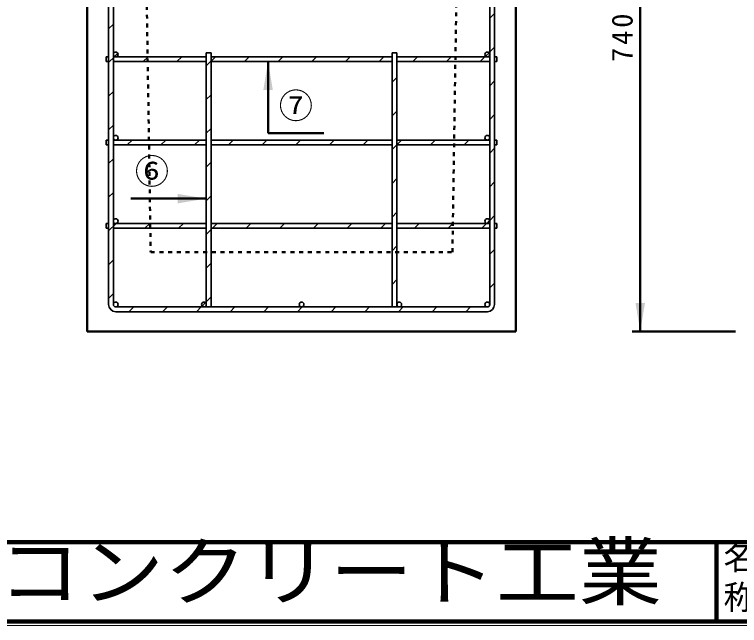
# Model space of a CAD drawing. Units: millimetres, scale not verified. Extents: x 100 to 4105, y 100 to 2870.
# Drawn here: x 1036 to 1949, y 100 to 870 of the extents above; entities that cross this region are included whole.
import ezdxf
from ezdxf.enums import TextEntityAlignment as Align

# ---------------------------------------------------------------- set-up
doc = ezdxf.new("R2010")
doc.units = ezdxf.units.MM
doc.header["$LTSCALE"] = 5
doc.linetypes.add('USER1', pattern=[2.2, 1, -1.2])
doc.layers.add('V-nasSTD', color=7, linetype='Continuous', lineweight=35)
doc.styles.add('ＭＳ ゴシック', font='')
doc.styles.get('ＭＳ ゴシック').set_extended_font_data('MS Gothic')

msp = doc.modelspace()

# ---------------------------------------------------------------- hatches: boundary and pattern name
at = {"layer": 'V-nasSTD'}
for points in [[(1361.402, 774.244), (1355.402, 810.244), (1349.402, 774.244)], [(1241.529, 631.591), (1277.529, 637.591), (1241.529, 643.591)], [(1818.106, 506.244), (1824.106, 470.244), (1830.106, 506.244)]]:
    msp.add_hatch(color=256, dxfattribs=at).paths.add_polyline_path(points)

# ---------------------------------------------------------------- linework, layer by layer
at = {"layer": 'V-nasSTD', "linetype": 'USER1', "lineweight": 50}
for p, q in [((1197.529, 1210.244), (1207.529, 570.244)), ((1587.529, 570.244), (1597.529, 1210.244)), ((1207.529, 570.244), (1587.529, 570.244))]:
    msp.add_line(p, q, dxfattribs=at)
at = {"layer": 'V-nasSTD', "lineweight": 50}
for p, q in [((1824.106, 470.244), (1824.106, 1210.244)), ((1127.529, 470.244), (1127.529, 1198.244)), ((1667.529, 470.244), (1667.529, 1198.244)), ((1355.402, 720.244), (1355.402, 810.244)), ((1355.402, 720.244), (1425.402, 720.244)), ((1182.529, 637.591), (1277.529, 637.591)), ((1127.529, 470.244), (1667.529, 470.244)), ((1944.106, 470.244), (1814.106, 470.244))]:
    msp.add_line(p, q, dxfattribs=at)
at = {"layer": 'V-nasSTD'}
for p, q in [((1154.529, 504.244), (1154.529, 1188.244)), ((1154.529, 816.244), (1154.529, 1188.244)), ((1160.529, 504.244), (1160.529, 1188.244)), ((1634.529, 504.244), (1634.529, 1188.244)), ((1640.529, 504.244), (1640.529, 1188.244)), ((1640.529, 1188.244), (1640.529, 816.244)), ((1160.529, 929.244), (1160.529, 819.244)), ((1634.529, 819.244), (1634.529, 929.244)), ((1634.529, 864.725), (1640.529, 870.725)), ((1154.529, 851.416), (1160.529, 857.416)), ((1634.529, 822.299), (1640.529, 828.299)), ((1151.529, 816.244), (1151.529, 810.244)), ((1151.529, 816.244), (1154.529, 816.244)), ((1151.529, 810.244), (1151.529, 816.244)), ((1151.529, 816.244), (1154.529, 816.244)), ((1154.529, 808.989), (1161.784, 816.244)), ((1160.529, 816.244), (1160.529, 819.244)), ((1160.529, 819.244), (1160.529, 816.244)), ((1277.529, 816.244), (1160.529, 816.244)), ((1163.529, 816.244), (1160.529, 816.244)), ((1160.529, 816.244), (1163.529, 816.244)), ((1162.13, 816.59), (1166.183, 820.643)), ((1163.529, 816.244), (1203.685, 816.244)), ((1198.211, 810.244), (1204.211, 816.244)), ((1203.685, 816.244), (1277.529, 816.244)), ((1240.637, 810.244), (1246.637, 816.244)), ((1277.529, 501.244), (1277.529, 821.244)), ((1277.529, 821.244), (1283.529, 821.244)), ((1283.529, 821.244), (1277.529, 821.244)), ((1277.529, 821.244), (1277.529, 816.244)), ((1277.529, 816.244), (1277.529, 821.244)), ((1277.529, 821.244), (1283.529, 821.244)), ((1277.529, 804.71), (1289.064, 816.244)), ((1283.529, 501.244), (1283.529, 821.244)), ((1283.529, 816.244), (1283.529, 821.244)), ((1283.529, 821.244), (1283.529, 816.244)), ((1283.529, 816.244), (1511.529, 816.244)), ((1283.529, 816.244), (1511.529, 816.244)), ((1325.49, 810.244), (1331.49, 816.244)), ((1367.916, 810.244), (1373.916, 816.244)), ((1410.343, 810.244), (1416.343, 816.244)), ((1452.769, 810.244), (1458.769, 816.244)), ((1495.196, 810.244), (1501.196, 816.244)), ((1511.529, 501.244), (1511.529, 821.244)), ((1511.529, 821.244), (1517.529, 821.244)), ((1511.529, 816.244), (1511.529, 821.244)), ((1511.529, 821.244), (1517.529, 821.244)), ((1517.529, 501.244), (1517.529, 821.244)), ((1517.529, 821.244), (1517.529, 816.244)), ((1517.529, 816.244), (1634.529, 816.244)), ((1517.529, 816.244), (1591.373, 816.244)), ((1537.622, 810.244), (1543.622, 816.244)), ((1580.048, 810.244), (1586.048, 816.244)), ((1591.373, 816.244), (1631.529, 816.244)), ((1622.475, 810.244), (1628.475, 816.244)), ((1629.381, 817.15), (1633.623, 821.393)), ((1631.529, 816.244), (1634.529, 816.244)), ((1634.529, 816.244), (1634.529, 819.244)), ((1640.529, 816.244), (1643.529, 816.244)), ((1640.529, 816.244), (1643.529, 816.244)), ((1643.529, 816.244), (1643.529, 810.244)), ((1643.529, 816.244), (1643.529, 810.244)), ((1151.529, 810.244), (1154.529, 810.244)), ((1154.529, 810.244), (1151.529, 810.244)), ((1154.529, 711.244), (1154.529, 810.244)), ((1160.529, 810.244), (1277.529, 810.244)), ((1203.779, 810.244), (1160.529, 810.244)), ((1160.529, 810.244), (1160.529, 714.244)), ((1277.529, 810.244), (1203.779, 810.244)), ((1277.529, 711.244), (1277.529, 810.244)), ((1283.529, 810.244), (1511.529, 810.244)), ((1283.529, 810.244), (1511.529, 810.244)), ((1283.529, 711.244), (1283.529, 810.244)), ((1511.529, 810.244), (1511.529, 711.244)), ((1517.529, 810.244), (1634.529, 810.244)), ((1517.529, 711.244), (1517.529, 810.244)), ((1517.529, 810.244), (1591.279, 810.244)), ((1591.279, 810.244), (1634.529, 810.244)), ((1634.529, 810.244), (1634.529, 714.244)), ((1640.529, 810.244), (1643.529, 810.244)), ((1643.529, 810.244), (1640.529, 810.244)), ((1640.529, 810.244), (1640.529, 711.244)), ((1511.529, 784.151), (1517.529, 790.151)), ((1634.529, 779.872), (1640.529, 785.872)), ((1154.529, 766.563), (1160.529, 772.563)), ((1277.529, 762.284), (1283.529, 768.284)), ((1511.529, 741.725), (1517.529, 747.725)), ((1634.529, 737.446), (1640.529, 743.446)), ((1154.529, 724.136), (1160.529, 730.136)), ((1277.529, 719.857), (1283.529, 725.857)), ((1160.529, 714.244), (1160.529, 711.244)), ((1634.529, 714.244), (1634.529, 711.244)), ((1151.529, 711.244), (1151.529, 705.244)), ((1151.529, 711.244), (1154.529, 711.244)), ((1151.529, 705.244), (1151.529, 711.244)), ((1151.529, 711.244), (1154.529, 711.244)), ((1151.529, 705.244), (1154.529, 705.244)), ((1154.529, 705.244), (1151.529, 705.244)), ((1154.529, 606.244), (1154.529, 705.244)), ((1277.529, 711.244), (1160.529, 711.244)), ((1163.529, 711.244), (1160.529, 711.244)), ((1160.529, 711.244), (1163.529, 711.244)), ((1160.529, 705.244), (1277.529, 705.244)), ((1205.42, 705.244), (1160.529, 705.244)), ((1160.529, 705.244), (1160.529, 609.244)), ((1163.529, 711.244), (1205.326, 711.244)), ((1178.064, 705.244), (1184.064, 711.244)), ((1205.326, 711.244), (1277.529, 711.244)), ((1277.529, 705.244), (1205.42, 705.244)), ((1220.49, 705.244), (1226.49, 711.244)), ((1262.916, 705.244), (1268.916, 711.244)), ((1277.529, 606.244), (1277.529, 705.244)), ((1283.529, 711.244), (1511.529, 711.244)), ((1511.529, 711.244), (1283.529, 711.244)), ((1283.529, 705.244), (1511.529, 705.244)), ((1511.529, 705.244), (1283.529, 705.244)), ((1283.529, 705.244), (1283.529, 606.244)), ((1305.343, 705.244), (1311.343, 711.244)), ((1347.769, 705.244), (1353.769, 711.244)), ((1390.196, 705.244), (1396.196, 711.244)), ((1432.622, 705.244), (1438.622, 711.244)), ((1475.048, 705.244), (1481.048, 711.244)), ((1511.529, 699.299), (1523.475, 711.244)), ((1511.529, 606.244), (1511.529, 705.244)), ((1517.529, 711.244), (1634.529, 711.244)), ((1589.732, 711.244), (1517.529, 711.244)), ((1517.529, 705.244), (1634.529, 705.244)), ((1517.529, 606.244), (1517.529, 705.244)), ((1517.529, 705.244), (1589.639, 705.244)), ((1559.901, 705.244), (1565.901, 711.244)), ((1589.639, 705.244), (1634.529, 705.244)), ((1631.529, 711.244), (1589.732, 711.244)), ((1602.328, 705.244), (1608.328, 711.244)), ((1631.529, 711.244), (1634.529, 711.244)), ((1634.529, 711.244), (1631.529, 711.244)), ((1634.529, 705.244), (1634.529, 609.244)), ((1640.529, 711.244), (1643.529, 711.244)), ((1640.529, 711.244), (1643.529, 711.244)), ((1640.529, 705.244), (1643.529, 705.244)), ((1643.529, 705.244), (1640.529, 705.244)), ((1640.529, 705.244), (1640.529, 606.244)), ((1643.529, 711.244), (1643.529, 705.244)), ((1643.529, 711.244), (1643.529, 705.244)), ((1634.529, 695.019), (1640.529, 701.019)), ((1154.529, 681.71), (1160.529, 687.71)), ((1277.529, 677.431), (1283.529, 683.431)), ((1511.529, 656.872), (1517.529, 662.872)), ((1634.529, 652.593), (1640.529, 658.593)), ((1154.529, 639.284), (1160.529, 645.284)), ((1277.529, 635.004), (1283.529, 641.004)), ((1511.529, 614.446), (1517.529, 620.446)), ((1634.529, 610.167), (1640.529, 616.167)), ((1151.529, 606.244), (1151.529, 600.244)), ((1151.529, 606.244), (1154.529, 606.244)), ((1151.529, 600.244), (1151.529, 606.244)), ((1151.529, 606.244), (1154.529, 606.244)), ((1154.529, 596.857), (1163.916, 606.244)), ((1160.529, 609.244), (1160.529, 606.244)), ((1277.529, 606.244), (1160.529, 606.244)), ((1160.529, 606.244), (1163.529, 606.244)), ((1160.529, 606.244), (1163.529, 606.244)), ((1163.529, 606.244), (1206.967, 606.244)), ((1163.945, 606.273), (1166.5, 608.828)), ((1200.343, 600.244), (1206.343, 606.244)), ((1206.967, 606.244), (1277.529, 606.244)), ((1242.769, 600.244), (1248.769, 606.244)), ((1283.529, 606.244), (1511.529, 606.244)), ((1283.529, 606.244), (1511.529, 606.244)), ((1285.196, 600.244), (1291.196, 606.244)), ((1327.622, 600.244), (1333.622, 606.244)), ((1370.048, 600.244), (1376.048, 606.244)), ((1412.475, 600.244), (1418.475, 606.244)), ((1454.901, 600.244), (1460.901, 606.244)), ((1497.328, 600.244), (1503.328, 606.244)), ((1517.529, 606.244), (1634.529, 606.244)), ((1588.092, 606.244), (1517.529, 606.244)), ((1539.754, 600.244), (1545.754, 606.244)), ((1582.18, 600.244), (1588.18, 606.244)), ((1631.529, 606.244), (1588.092, 606.244)), ((1624.607, 600.244), (1630.607, 606.244)), ((1630.718, 606.356), (1634.418, 610.055)), ((1631.529, 606.244), (1634.529, 606.244)), ((1634.529, 606.244), (1631.529, 606.244)), ((1634.529, 609.244), (1634.529, 606.244)), ((1640.529, 606.244), (1643.529, 606.244)), ((1640.529, 606.244), (1643.529, 606.244)), ((1643.529, 606.244), (1643.529, 600.244)), ((1643.529, 606.244), (1643.529, 600.244)), ((1151.529, 600.244), (1154.529, 600.244)), ((1154.529, 600.244), (1151.529, 600.244)), ((1154.529, 504.244), (1154.529, 600.244)), ((1160.529, 600.244), (1277.529, 600.244)), ((1207.06, 600.244), (1160.529, 600.244)), ((1160.529, 600.244), (1160.529, 504.244)), ((1277.529, 600.244), (1207.06, 600.244)), ((1277.529, 570.244), (1277.529, 600.244)), ((1277.529, 592.578), (1283.529, 598.578)), ((1283.529, 600.244), (1511.529, 600.244)), ((1283.529, 570.244), (1283.529, 600.244)), ((1283.529, 600.244), (1511.529, 600.244)), ((1511.529, 600.244), (1511.529, 570.244)), ((1511.529, 600.244), (1511.529, 570.244)), ((1517.529, 600.244), (1634.529, 600.244)), ((1517.529, 570.244), (1517.529, 600.244)), ((1517.529, 600.244), (1587.998, 600.244)), ((1517.529, 570.244), (1517.529, 600.244)), ((1587.998, 600.244), (1634.529, 600.244)), ((1634.529, 600.244), (1634.529, 504.244)), ((1640.529, 600.244), (1643.529, 600.244)), ((1643.529, 600.244), (1640.529, 600.244)), ((1640.529, 600.244), (1640.529, 504.244)), ((1511.529, 572.019), (1517.529, 578.019)), ((1277.529, 504.244), (1277.529, 570.244)), ((1283.529, 501.244), (1283.529, 570.244)), ((1511.529, 570.244), (1511.529, 501.244)), ((1517.529, 504.244), (1517.529, 570.244)), ((1634.529, 567.74), (1640.529, 573.74)), ((1154.529, 554.431), (1160.529, 560.431)), ((1277.529, 550.151), (1283.529, 556.151)), ((1511.529, 529.593), (1517.529, 535.593)), ((1634.529, 525.314), (1640.529, 531.314)), ((1154.529, 512.004), (1160.529, 518.004)), ((1277.529, 507.725), (1283.529, 513.725)), ((1272.181, 502.377), (1276.396, 506.592)), ((1277.529, 504.244), (1277.529, 501.244)), ((1277.529, 501.244), (1277.529, 504.244)), ((1398.483, 501.4), (1400.373, 503.29)), ((1517.529, 501.244), (1517.529, 504.244)), ((1517.529, 501.244), (1517.529, 504.244)), ((1163.529, 501.244), (1631.529, 501.244)), ((1163.529, 501.244), (1274.529, 501.244)), ((1163.529, 495.244), (1631.529, 495.244)), ((1631.529, 495.244), (1163.529, 495.244)), ((1180.196, 495.244), (1186.196, 501.244)), ((1222.622, 495.244), (1228.622, 501.244)), ((1265.048, 495.244), (1271.048, 501.244)), ((1277.529, 501.244), (1274.529, 501.244)), ((1274.529, 501.244), (1277.529, 501.244)), ((1397.529, 501.244), (1283.529, 501.244)), ((1307.475, 495.244), (1313.475, 501.244)), ((1349.901, 495.244), (1355.901, 501.244)), ((1392.328, 495.244), (1398.328, 501.244)), ((1511.529, 501.244), (1397.529, 501.244)), ((1434.754, 495.244), (1440.754, 501.244)), ((1477.18, 495.244), (1483.18, 501.244)), ((1520.529, 501.244), (1517.529, 501.244)), ((1519.607, 495.244), (1525.607, 501.244)), ((1631.529, 501.244), (1520.529, 501.244)), ((1562.033, 495.244), (1568.033, 501.244)), ((1604.46, 495.244), (1610.46, 501.244))]:
    msp.add_line(p, q, dxfattribs=at)
at = {"layer": 'V-nasSTD', "lineweight": 100}
for p, q in [((105, 205), (4100, 205)), ((1920, 205), (1920, 105)), ((105, 105), (4100, 105))]:
    msp.add_line(p, q, dxfattribs=at)
at = {"layer": 'V-nasSTD', "lineweight": 13}
msp.add_lwpolyline([(100, 100), (100, 2870), (4105, 2870), (4105, 100)], close=True, dxfattribs=at)
at = {"layer": 'V-nasSTD'}
for centre in [(1163.529, 819.244), (1163.529, 819.244), (1631.529, 819.244), (1631.529, 819.244), (1163.529, 714.244), (1163.529, 714.244), (1631.529, 714.244), (1631.529, 714.244), (1163.529, 609.244), (1163.529, 609.244), (1631.529, 609.244), (1631.529, 609.244), (1163.529, 504.244), (1163.529, 504.244), (1274.529, 504.244), (1274.529, 504.244), (1397.529, 504.244), (1397.529, 504.244), (1520.529, 504.244), (1520.529, 504.244), (1631.529, 504.244), (1631.529, 504.244)]:
    msp.add_circle(centre, 3, dxfattribs=at)
for centre, radius, start, end in [((1163.529, 504.244), 9, 180, 270), ((1163.529, 504.244), 9, 180, 270), ((1163.529, 504.244), 3, 180, 270), ((1163.529, 504.244), 3, 180, 270), ((1631.529, 504.244), 3, 270, 0), ((1631.529, 504.244), 9, 270, 0), ((1631.529, 504.244), 9, 270, 0), ((1631.529, 504.244), 3, 270, 0)]:
    msp.add_arc(centre, radius, start, end, dxfattribs=at)

# ---------------------------------------------------------------- texts
at = {"layer": 'V-nasSTD', "style": 'ＭＳ ゴシック'}
for s, height, p in [('⑦', 31.67, (1368.802, 770.444)), ('⑥', 31.67, (1187.529, 687.791)), ('名', 30.79, (1928.982, 200.999)), ('称', 30.79, (1928.976, 151.01))]:
    msp.add_text(s, height=height, dxfattribs=at).set_placement(p, align=Align.TOP_LEFT)
at = {"layer": 'V-nasSTD', "style": 'ＭＳ ゴシック', "width": 1.1}
msp.add_text('株式会社船生コンクリート工業', height=69.65, dxfattribs=at).set_placement((388.279, 202.55), align=Align.TOP_LEFT)
at = {"layer": 'V-nasSTD', "insert": (1788.106, 809.644), "char_height": 26.39, "attachment_point": 1, "rotation": 90, "style": 'ＭＳ ゴシック'}
msp.add_mtext('\\T1.2;740', dxfattribs=at)

doc.saveas('drawing.dxf')
